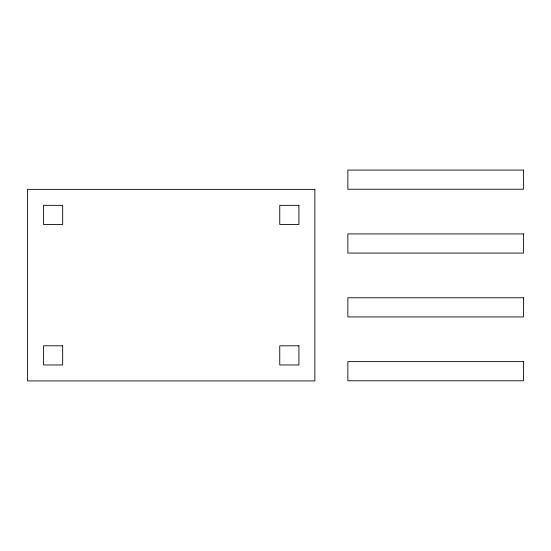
<?xml version="1.0" encoding="UTF-8"?>
<svg xmlns="http://www.w3.org/2000/svg" width="551" height="551" viewBox="0 0 551 551"><rect width="100%" height="100%" fill="white"/><g stroke="black" fill="none" stroke-linecap="round" stroke-linejoin="round"><path stroke-width="0.83" d="M523.45 170.08L347.867 170.08L347.867 189.234L523.45 189.234L523.45 170.08M314.869 189.379L27.55 189.379L27.55 380.92L314.869 380.92L314.869 189.379M62.669 205.337L43.515 205.337L43.515 224.491L62.669 224.491L62.669 205.337M298.904 205.337L279.75 205.337L279.75 224.491L298.904 224.491L298.904 205.337M523.45 233.927L347.867 233.927L347.867 253.081L523.45 253.081L523.45 233.927M523.45 297.774L347.867 297.774L347.867 316.928L523.45 316.928L523.45 297.774M62.669 345.808L43.515 345.808L43.515 364.962L62.669 364.962L62.669 345.808M298.904 345.808L279.75 345.808L279.75 364.962L298.904 364.962L298.904 345.808M523.45 361.621L347.867 361.621L347.867 380.782L523.45 380.782L523.45 361.621"/></g></svg>
